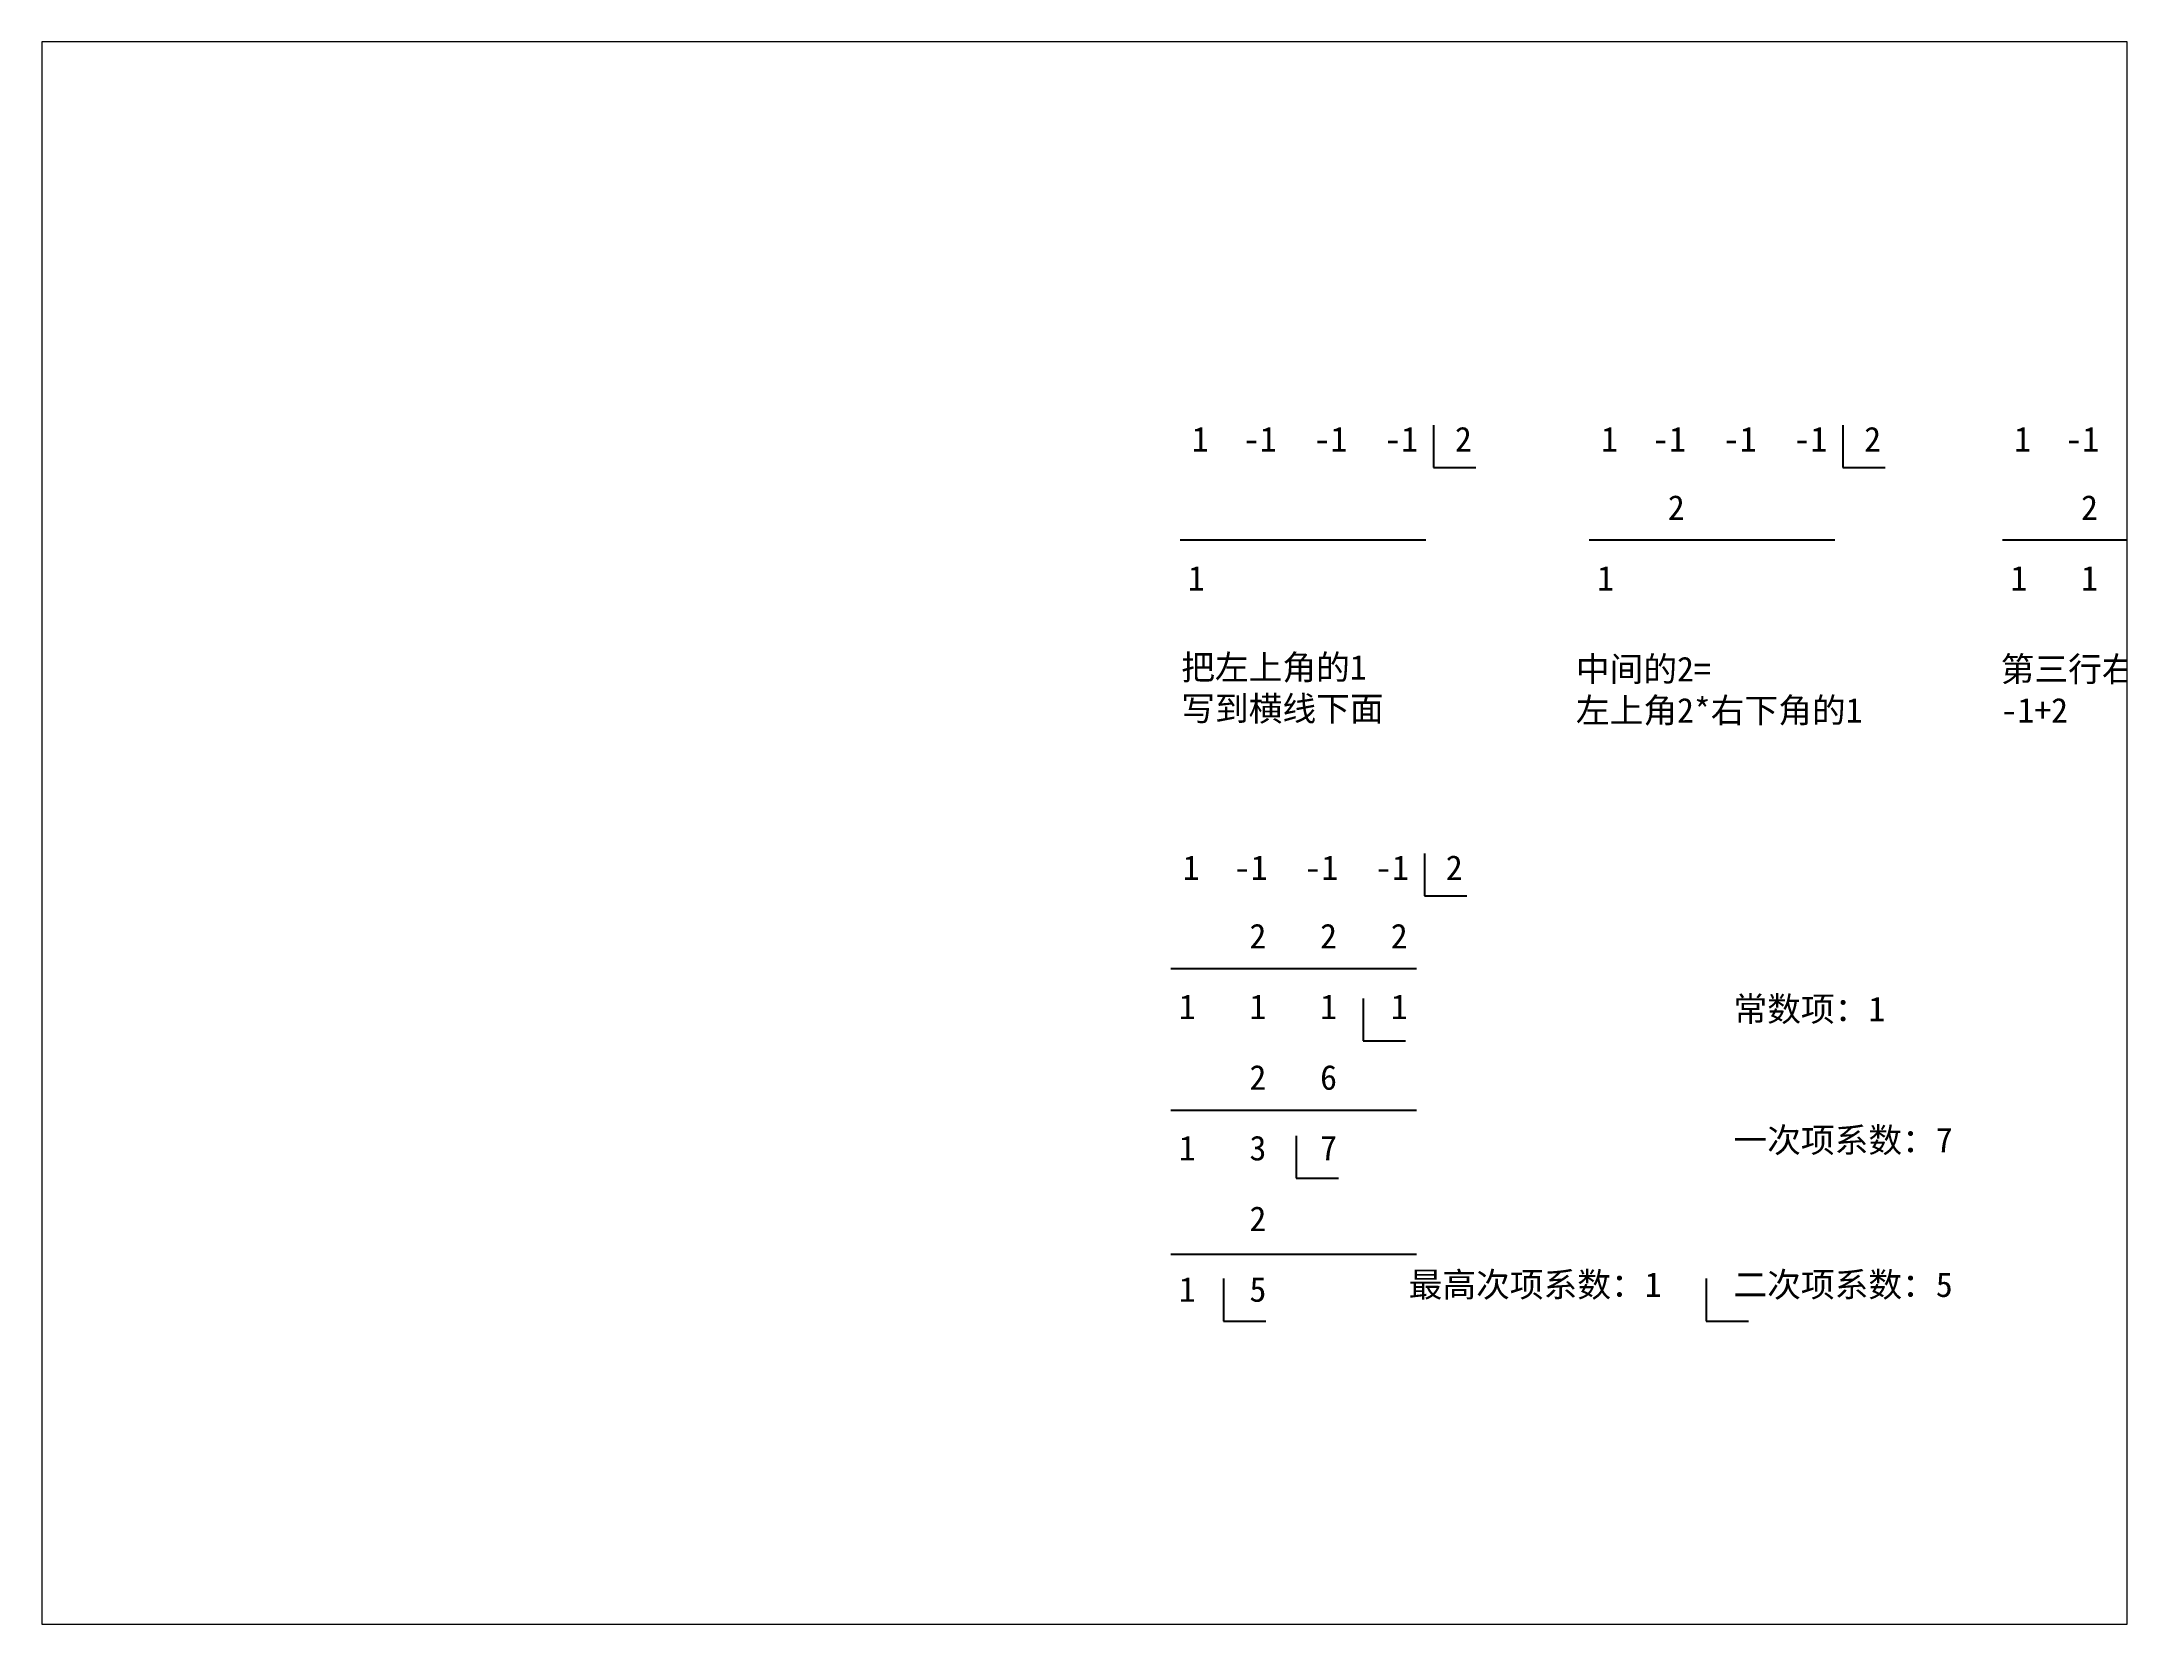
# Paper-space layout '布局2' of a CAD drawing. Header units: millimetres. Extents: x 26 to 231, y 20 to 176.
# The model-space entities are those that its viewports show. They can reach past a viewport. Long polylines and large blocks are cut down to what shows.
import ezdxf

# ---------------------------------------------------------------- set-up
doc = ezdxf.new("R2010")
doc.units = ezdxf.units.MM
doc.header["$LTSCALE"] = 23.5
doc.linetypes.add('DOT', pattern=[0.25, 0, -0.25])
doc.layers.add('图层3', color=122, linetype='Continuous', lineweight=40)
doc.styles.add('w', font='', dxfattribs={"height": 35})
doc.styles.get('w').set_extended_font_data('SimSun')

msp = doc.modelspace()

# ---------------------------------------------------------------- linework, layer by layer
for p, q in [((5263.6, 4992.9), (5263.6, 4932.9)), ((5842.8, 4992.9), (5842.8, 4932.9)), ((5263.6, 4932.9), (5323.6, 4932.9)), ((5842.8, 4932.9), (5902.8, 4932.9)), ((4904.9, 4830.3), (5252.6, 4830.3)), ((5484, 4830.3), (5831.7, 4830.3)), ((6068.9, 4830.3), (6416.5, 4830.3)), ((5250.7, 4386.5), (5250.7, 4326.5)), ((5250.7, 4326.5), (5310.7, 4326.5)), ((4892, 4223.9), (5239.6, 4223.9)), ((5163.8, 4181.3), (5163.8, 4121.3)), ((5163.8, 4121.3), (5223.8, 4121.3)), ((4892, 4023.3), (5239.6, 4023.3)), ((5069, 3987), (5069, 3927)), ((5069, 3927), (5129, 3927)), ((4892, 3819.6), (5239.6, 3819.6)), ((4966.3, 3784.9), (4966.3, 3724.9)), ((5649.5, 3784.9), (5649.5, 3724.9)), ((4966.3, 3724.9), (5026.3, 3724.9)), ((5649.5, 3724.9), (5709.5, 3724.9))]:
    msp.add_line(p, q)

# ---------------------------------------------------------------- texts
at = {"linetype": 'DOT', "char_height": 35, "attachment_point": 1, "style": 'w'}
for s, insert, width in [('{\\C5;1}', (4921.5, 4990.4), 100.287), ('-1', (4993.9, 4990.4), 100.287), ('-1', (5093.9, 4990.4), 100.287), ('-1', (5193.9, 4990.4), 100.287), ('2', (5293.9, 4990.4), 100.287), ('1', (5500.6, 4990.4), 100.287), ('-1', (5573.1, 4990.4), 100.287), ('-1', (5673.1, 4990.4), 100.287), ('-1', (5773.1, 4990.4), 100.287), ('2', (5873.1, 4990.4), 100.287), ('1', (6085.4, 4990.4), 100.287), ('{\\C1;2}', (5595.2, 4893.6), 100.287), ('1', (4916, 4793.6), 100.287), ('{\\C3;1}', (5495.2, 4793.6), 100.287), ('1', (6080, 4793.6), 100.287), ('{\\C1;1}', (6180, 4793.6), 100.287), ('1', (4908.5, 4384), 100.287), ('-1', (4981, 4384), 100.287), ('-1', (5081, 4384), 100.287), ('-1', (5181, 4384), 100.287), ('2', (5003.1, 4287.2), 100.287), ('2', (5103.1, 4287.2), 100.287), ('2', (5203.1, 4287.2), 100.287), ('1', (4903.1, 4187.2), 100.287), ('1', (5003.1, 4187.2), 100.287), ('1', (5103.1, 4187.2), 100.287), ('1', (5203.1, 4187.2), 100.287), ('常数项：1', (5688, 4184), 368.253), ('2', (5003.1, 4087.2), 100.287), ('6', (5103.1, 4087.2), 100.287), ('1', (4903.1, 3987.2), 100.287), ('1', (4903.1, 3987.2), 100.287), ('3', (5003.1, 3987.2), 100.287), ('7', (5103.1, 3987.2), 100.287), ('一次项系数：7', (5688, 3998.5), 368.253), ('2', (5003.1, 3887.2), 100.287), ('1', (4903.1, 3787.2), 100.287), ('5', (5003.1, 3787.2), 100.287), ('最高次项系数：1', (5228.3, 3794), 368.253), ('二次项系数：5', (5688, 3794), 368.253)]:
    msp.add_mtext(s, dxfattribs=dict(at, insert=insert, width=width))
at = {"color": 3, "linetype": 'DOT', "insert": (6157.9, 4990.4), "char_height": 35, "width": 100.287, "attachment_point": 1, "style": 'w'}
msp.add_mtext('-1', dxfattribs=at)
at = {"color": 5, "linetype": 'DOT', "char_height": 35, "width": 100.287, "attachment_point": 1, "style": 'w'}
for s, insert in [('2', (6180, 4893.6)), ('{\\C7;2}', (5281, 4384))]:
    msp.add_mtext(s, dxfattribs=dict(at, insert=insert))
at = {"char_height": 35, "attachment_point": 1, "style": 'w'}
for s, insert, width in [('把左上角的{\\C5;1}\\P写到横线下面', (4906.5, 4667.5), 425.81), ('{\\C1;中间的2}=\\P{\\C5;左上角2}*{\\C3;右下角的1}', (5465, 4665), 443.343), ('{\\C1;第三行右边的1}=\\P{\\C3;-1\\C7;+\\C5;2}', (6066.2, 4665), 443.343)]:
    msp.add_mtext(s, dxfattribs=dict(at, insert=insert, width=width))

psp = doc.layouts.new('布局2')

# ---------------------------------------------------------------- viewports
at = {"layer": '图层3', "linetype": 'DOT'}
psp.add_viewport(center=(128.5, 97.5), size=(205.6, 156), view_center_point=(4769.59, 4415.55), view_height=2239.5253, dxfattribs=at)

doc.saveas('drawing.dxf')
